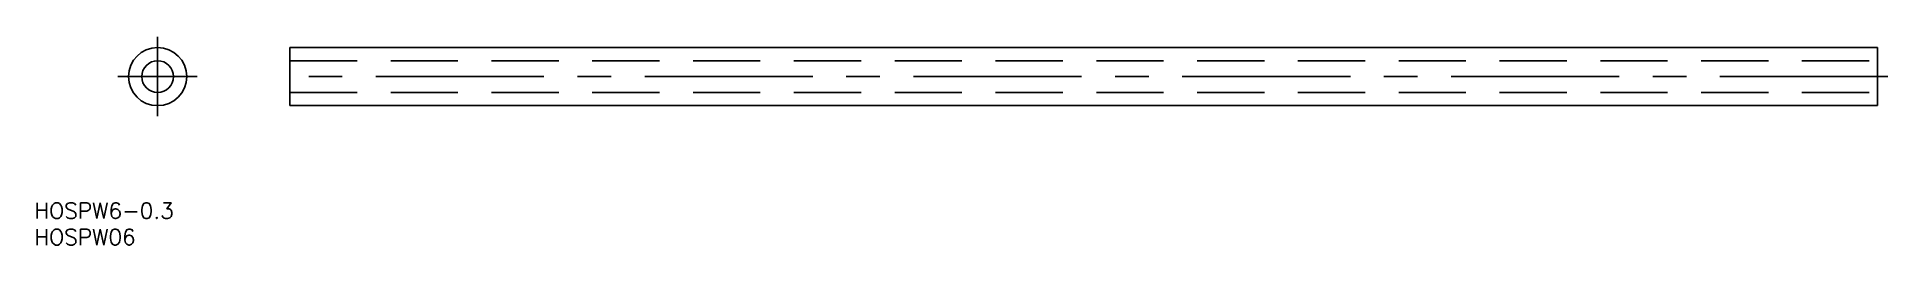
# Model space of a CAD drawing. Extents: x -23 to 327, y -32 to 8.
import ezdxf

# ---------------------------------------------------------------- set-up
doc = ezdxf.new("R2010")
doc.units = 0
doc.linetypes.add('CENTER', pattern=[50.8, 31.75, -6.35, 6.35, -6.35])
doc.linetypes.add('DASHED', pattern=[19.05, 12.7, -6.35])
doc.layers.get('0').update_dxf_attribs({"linetype": 'CONTINUOUS'})
doc.layers.add('CENTER', color=1, linetype='CENTER')
doc.styles.get("Standard").update_dxf_attribs({"font": 'txt.shx', "height": 3, "bigfont": 'bigfont.shx'})

msp = doc.modelspace()

# ---------------------------------------------------------------- linework, layer by layer
at = {"color": 7, "linetype": 'CONTINUOUS'}
for p, q in [((25, 5.5), (25, -5.5)), ((25, 5.5), (325, 5.5)), ((325, 5.5), (325, -5.5)), ((25, -5.5), (325, -5.5))]:
    msp.add_line(p, q, dxfattribs=at)
at = {"color": 3, "linetype": 'DASHED'}
for p, q in [((25, 3), (325, 3)), ((25, -3), (325, -3))]:
    msp.add_line(p, q, dxfattribs=at)
at = {"color": 7, "linetype": 'CONTINUOUS'}
for radius in [5.5, 3]:
    msp.add_circle((0, 0), radius, dxfattribs=at)
at = {"layer": 'CENTER', "color": 1, "linetype": 'CENTER'}
for p, q in [((0, -7.5), (0, 7.5)), ((7.5, 0), (-7.5, 0)), ((327, 0), (23, 0))]:
    msp.add_line(p, q, dxfattribs=at)

# ---------------------------------------------------------------- texts
at = {"color": 7, "linetype": 'CONTINUOUS'}
for s, p in [('HOSPW6-0.3', (-23.3, -26.89)), ('HOSPW06', (-23.3, -31.89))]:
    msp.add_text(s, height=3, dxfattribs=at).set_placement(p)

doc.saveas('drawing.dxf')
